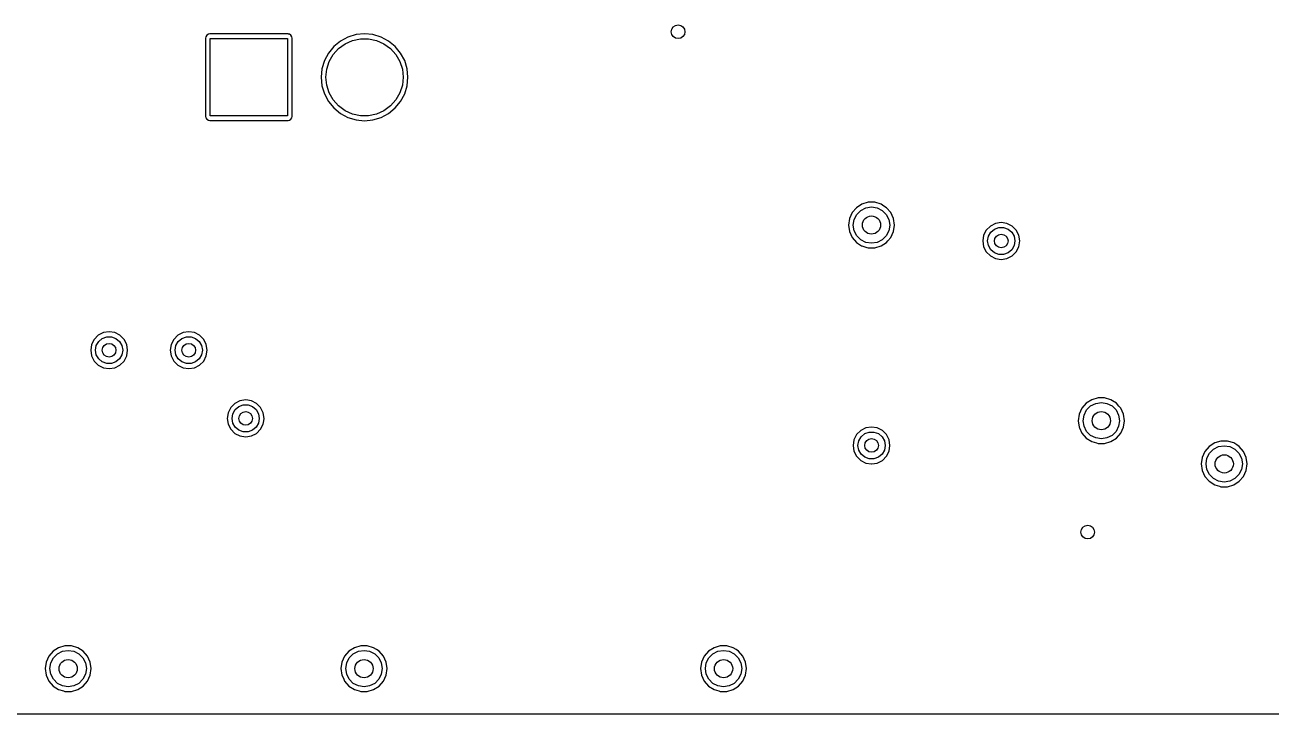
# Model space of a CAD drawing. Extents: x 107 to 211, y -135 to -72.
# Drawn here: x 158.65 to 186.03, y -135.5 to -120.35 of the extents above; entities that cross this region are included whole.
import ezdxf

# ---------------------------------------------------------------- set-up
doc = ezdxf.new("R2010")
doc.units = 0
doc.layers.add('BLACK', color=7, linetype='CONTINUOUS')

msp = doc.modelspace()

# ---------------------------------------------------------------- linework, layer by layer
at = {"layer": 'BLACK', "linetype": 'CONTINUOUS'}
for p, q in [((162.626281, -120.610788), (162.620451, -120.640102)), ((162.620451, -120.640102), (162.620451, -122.359897)), ((162.626282, -120.610786), (162.626281, -120.610788)), ((162.648493, -120.577543), (162.626282, -120.610786)), ((162.648496, -120.57754), (162.648493, -120.577543)), ((162.681735, -120.555331), (162.648496, -120.57754)), ((162.711053, -120.5495), (162.681735, -120.555331)), ((164.430848, -120.5495), (162.711053, -120.5495)), ((162.720951, -122.35), (162.720951, -120.65)), ((162.720951, -120.65), (164.420951, -120.65)), ((164.420951, -120.65), (164.420951, -122.35)), ((164.43085, -120.5495), (164.430848, -120.5495)), ((164.44251, -120.551819), (164.43085, -120.5495)), ((164.460162, -120.55533), (164.44251, -120.551819)), ((164.460164, -120.555331), (164.460162, -120.55533)), ((164.493407, -120.577542), (164.460164, -120.555331)), ((164.49341, -120.577545), (164.493407, -120.577542)), ((164.515619, -120.610784), (164.49341, -120.577545)), ((164.515619, -120.610786), (164.515619, -120.610784)), ((164.51562, -120.610787), (164.515619, -120.610786)), ((164.52145, -120.640102), (164.51562, -120.610787)), ((164.52145, -121.5), (164.52145, -120.640102)), ((165.580324, -120.705865), (165.435594, -120.824643)), ((165.580333, -120.705859), (165.580324, -120.705865)), ((165.745445, -120.617605), (165.580333, -120.705859)), ((165.685951, -120.763878), (165.848287, -120.691602)), ((165.924618, -120.563253), (165.745445, -120.617605)), ((165.848287, -120.691602), (166.022102, -120.654656)), ((166.110951, -120.544901), (165.924618, -120.563253)), ((166.022102, -120.654656), (166.1998, -120.654656)), ((166.297283, -120.563253), (166.110951, -120.544901)), ((166.1998, -120.654656), (166.373615, -120.691602)), ((166.476456, -120.617605), (166.297283, -120.563253)), ((166.373615, -120.691602), (166.535951, -120.763878)), ((166.641568, -120.705859), (166.476456, -120.617605)), ((166.641573, -120.705862), (166.641568, -120.705859)), ((166.641576, -120.705864), (166.641573, -120.705862)), ((166.786308, -120.824643), (166.641576, -120.705864)), ((165.31681, -120.969382), (165.228556, -121.134494)), ((165.316816, -120.969373), (165.31681, -120.969382)), ((165.435594, -120.824643), (165.316816, -120.969373)), ((165.334437, -121.154274), (165.423287, -121.000383)), ((165.423287, -121.000383), (165.54219, -120.868327)), ((165.54219, -120.868327), (165.685951, -120.763878)), ((166.535951, -120.763878), (166.679712, -120.868327)), ((166.679712, -120.868327), (166.798615, -121.000383)), ((166.905087, -120.969375), (166.786308, -120.824643)), ((166.798615, -121.000383), (166.887465, -121.154274)), ((166.905089, -120.96938), (166.905087, -120.969375)), ((166.905091, -120.969382), (166.905089, -120.96938)), ((166.993345, -121.134494), (166.905091, -120.969382)), ((165.228556, -121.134494), (165.174204, -121.313667)), ((165.279526, -121.323275), (165.334437, -121.154274)), ((166.887465, -121.154274), (166.942376, -121.323275)), ((166.993345, -121.134496), (166.993345, -121.134494)), ((166.993347, -121.134499), (166.993345, -121.134496)), ((167.047698, -121.313669), (166.993347, -121.134499)), ((164.521451, -122.359899), (164.52145, -121.5)), ((165.174204, -121.313667), (165.155852, -121.5)), ((165.155852, -121.5), (165.174204, -121.686332)), ((165.260951, -121.5), (165.279526, -121.323275)), ((165.279526, -121.676725), (165.260951, -121.5)), ((166.942376, -121.323275), (166.960951, -121.5)), ((166.960951, -121.5), (166.942376, -121.676725)), ((167.06605, -121.5), (167.047698, -121.313669)), ((167.047698, -121.686331), (167.06605, -121.5)), ((165.174204, -121.686332), (165.228556, -121.865505)), ((165.334437, -121.845726), (165.279526, -121.676725)), ((166.942376, -121.676725), (166.887465, -121.845726)), ((166.993347, -121.865501), (167.047698, -121.686331)), ((165.228556, -121.865505), (165.31681, -122.030617)), ((165.31681, -122.030617), (165.316813, -122.030622)), ((165.316813, -122.030622), (165.316815, -122.030625)), ((165.316815, -122.030625), (165.435594, -122.175357)), ((165.423287, -121.999617), (165.334437, -121.845726)), ((165.54219, -122.131673), (165.423287, -121.999617)), ((166.798615, -121.999617), (166.679712, -122.131673)), ((166.786308, -122.175357), (166.905087, -122.030625)), ((166.887465, -121.845726), (166.798615, -121.999617)), ((166.905087, -122.030625), (166.993347, -121.865501)), ((162.620451, -122.359897), (162.626282, -122.389215)), ((164.420951, -122.35), (162.720951, -122.35)), ((164.51562, -122.389213), (164.521451, -122.359899)), ((165.435594, -122.175357), (165.580326, -122.294136)), ((165.685951, -122.236122), (165.54219, -122.131673)), ((165.580326, -122.294136), (165.580331, -122.294138)), ((165.580331, -122.294138), (165.580333, -122.29414)), ((165.580333, -122.29414), (165.745445, -122.382394)), ((165.848287, -122.308398), (165.685951, -122.236122)), ((165.745445, -122.382394), (165.745447, -122.382394)), ((165.745447, -122.382394), (165.74545, -122.382396)), ((165.74545, -122.382396), (165.92462, -122.436747)), ((166.022102, -122.345344), (165.848287, -122.308398)), ((166.1998, -122.345344), (166.022102, -122.345344)), ((166.373615, -122.308398), (166.1998, -122.345344)), ((166.297282, -122.436747), (166.476452, -122.382396)), ((166.535951, -122.236122), (166.373615, -122.308398)), ((166.476452, -122.382396), (166.641576, -122.294136)), ((166.679712, -122.131673), (166.535951, -122.236122)), ((166.641576, -122.294136), (166.786308, -122.175357)), ((162.626282, -122.389215), (162.648491, -122.422454)), ((162.648491, -122.422454), (162.648493, -122.422456)), ((162.648493, -122.422456), (162.648494, -122.422457)), ((162.648494, -122.422457), (162.681738, -122.444669)), ((162.681738, -122.444669), (162.711052, -122.4505)), ((162.711052, -122.4505), (164.430849, -122.450499)), ((164.430849, -122.450499), (164.460164, -122.444669)), ((164.460164, -122.444669), (164.460165, -122.444668)), ((164.460165, -122.444668), (164.460166, -122.444668)), ((164.460166, -122.444668), (164.493405, -122.422459)), ((164.493404, -122.422459), (164.493408, -122.422457)), ((164.493405, -122.422459), (164.493404, -122.422459)), ((164.493408, -122.422457), (164.51562, -122.389213)), ((165.92462, -122.436747), (166.110951, -122.455099)), ((166.110951, -122.455099), (166.297282, -122.436747)), ((177.039945, -124.290047), (176.918875, -124.367855)), ((177.039949, -124.290046), (177.039945, -124.290047)), ((177.178036, -124.2495), (177.039949, -124.290046)), ((177.178039, -124.2495), (177.178036, -124.2495)), ((177.321961, -124.2495), (177.178039, -124.2495)), ((177.321964, -124.2495), (177.321961, -124.2495)), ((177.46005, -124.290046), (177.321964, -124.2495)), ((177.460054, -124.290047), (177.46005, -124.290046)), ((177.524182, -124.33126), (177.460054, -124.290047)), ((176.824623, -124.476626), (176.764834, -124.607545)), ((176.918868, -124.36786), (176.824623, -124.476626)), ((176.869577, -124.626393), (176.926393, -124.514886)), ((176.918875, -124.367855), (176.918868, -124.36786)), ((176.926393, -124.514886), (177.014886, -124.426393)), ((177.014886, -124.426393), (177.126393, -124.369577)), ((177.126393, -124.369577), (177.25, -124.35)), ((177.25, -124.35), (177.373607, -124.369577)), ((177.373607, -124.369577), (177.485114, -124.426393)), ((177.485114, -124.426393), (177.573607, -124.514886)), ((177.581128, -124.367857), (177.524182, -124.33126)), ((177.573607, -124.514886), (177.630423, -124.626393)), ((177.675377, -124.476627), (177.581128, -124.367857)), ((177.735165, -124.607543), (177.675377, -124.476627)), ((176.764834, -124.607545), (176.744353, -124.75)), ((176.744353, -124.75), (176.764834, -124.892454)), ((176.85, -124.75), (176.869577, -124.626393)), ((176.869577, -124.873607), (176.85, -124.75)), ((177.630423, -124.626393), (177.65, -124.75)), ((177.65, -124.75), (177.630423, -124.873607)), ((177.755647, -124.75), (177.735165, -124.607543)), ((177.735165, -124.892457), (177.755647, -124.75)), ((179.861656, -124.771951), (179.771951, -124.861656)), ((179.974698, -124.714353), (179.861656, -124.771951)), ((179.870187, -124.907164), (179.95, -124.840192)), ((179.95, -124.840192), (180.047906, -124.804558)), ((180.1, -124.694508), (179.974698, -124.714353)), ((180.047906, -124.804558), (180.152094, -124.804558)), ((180.225301, -124.714353), (180.1, -124.694508)), ((180.152094, -124.804558), (180.25, -124.840192)), ((180.225302, -124.714353), (180.225301, -124.714353)), ((180.225304, -124.714354), (180.225302, -124.714353)), ((180.338342, -124.77195), (180.225304, -124.714354)), ((180.25, -124.840192), (180.329813, -124.907164)), ((180.42805, -124.861658), (180.338342, -124.77195)), ((176.764834, -124.892454), (176.824623, -125.023373)), ((176.824623, -125.023373), (176.918868, -125.132139)), ((176.926393, -124.985114), (176.869577, -124.873607)), ((177.014886, -125.073607), (176.926393, -124.985114)), ((177.126393, -125.130423), (177.014886, -125.073607)), ((177.485114, -125.073607), (177.373607, -125.130423)), ((177.573607, -124.985114), (177.485114, -125.073607)), ((177.630423, -124.873607), (177.573607, -124.985114)), ((177.581128, -125.132143), (177.60898, -125.1)), ((177.60898, -125.1), (177.675377, -125.023373)), ((177.675377, -125.023373), (177.735165, -124.892457)), ((179.714353, -124.974698), (179.694508, -125.1)), ((179.694508, -125.1), (179.714353, -125.225301)), ((179.771951, -124.861656), (179.714353, -124.974698)), ((179.8, -125.1), (179.818092, -124.997394)), ((179.818092, -125.202606), (179.8, -125.1)), ((179.818092, -124.997394), (179.870187, -124.907164)), ((180.329813, -124.907164), (180.381908, -124.997394)), ((180.381908, -124.997394), (180.4, -125.1)), ((180.4, -125.1), (180.381908, -125.202606)), ((180.485646, -124.974696), (180.42805, -124.861658)), ((180.505492, -125.1), (180.485646, -124.974696)), ((180.485646, -125.225304), (180.505492, -125.1)), ((176.918868, -125.132139), (176.918869, -125.13214)), ((176.918869, -125.13214), (176.918872, -125.132143)), ((176.918872, -125.132143), (177.011474, -125.191654)), ((177.011474, -125.191654), (177.033646, -125.205904)), ((177.033646, -125.205904), (177.039947, -125.209953)), ((177.039947, -125.209953), (177.146403, -125.241211)), ((177.25, -125.15), (177.126393, -125.130423)), ((177.146403, -125.241211), (177.178035, -125.250499)), ((177.178035, -125.250499), (177.178037, -125.2505)), ((177.178037, -125.2505), (177.178039, -125.2505)), ((177.178039, -125.2505), (177.321963, -125.2505)), ((177.373607, -125.130423), (177.25, -125.15)), ((177.321963, -125.2505), (177.321964, -125.250499)), ((177.321964, -125.250499), (177.460053, -125.209953)), ((177.460053, -125.209953), (177.581128, -125.132143)), ((179.714353, -125.225301), (179.714353, -125.225302)), ((179.714353, -125.225302), (179.714354, -125.225304)), ((179.714354, -125.225304), (179.77195, -125.338342)), ((179.77195, -125.338342), (179.861658, -125.42805)), ((179.870187, -125.292836), (179.818092, -125.202606)), ((179.95, -125.359808), (179.870187, -125.292836)), ((180.047906, -125.395442), (179.95, -125.359808)), ((180.152094, -125.395442), (180.047906, -125.395442)), ((180.25, -125.359808), (180.152094, -125.395442)), ((180.329813, -125.292836), (180.25, -125.359808)), ((180.381908, -125.202606), (180.329813, -125.292836)), ((180.338342, -125.42805), (180.42805, -125.338342)), ((180.42805, -125.338342), (180.485646, -125.225304)), ((179.861658, -125.42805), (179.974696, -125.485646)), ((179.974696, -125.485646), (180.1, -125.505492)), ((180.1, -125.505492), (180.225304, -125.485646)), ((180.225304, -125.485646), (180.338342, -125.42805)), ((160.171951, -127.261656), (160.114353, -127.374698)), ((160.261656, -127.171951), (160.171951, -127.261656)), ((160.218092, -127.397394), (160.270187, -127.307164)), ((160.374698, -127.114353), (160.261656, -127.171951)), ((160.270187, -127.307164), (160.35, -127.240192)), ((160.35, -127.240192), (160.447906, -127.204558)), ((160.5, -127.094508), (160.374698, -127.114353)), ((160.447906, -127.204558), (160.552094, -127.204558)), ((160.625301, -127.114353), (160.5, -127.094508)), ((160.552094, -127.204558), (160.65, -127.240192)), ((160.625302, -127.114353), (160.625301, -127.114353)), ((160.625304, -127.114354), (160.625302, -127.114353)), ((160.738342, -127.17195), (160.625304, -127.114354)), ((160.65, -127.240192), (160.729813, -127.307164)), ((160.729813, -127.307164), (160.781908, -127.397394)), ((160.82805, -127.261658), (160.738342, -127.17195)), ((160.885646, -127.374696), (160.82805, -127.261658)), ((161.921951, -127.261656), (161.864353, -127.374698)), ((162.011656, -127.171951), (161.921951, -127.261656)), ((161.968092, -127.397394), (162.020187, -127.307164)), ((162.124698, -127.114353), (162.011656, -127.171951)), ((162.020187, -127.307164), (162.1, -127.240192)), ((162.1, -127.240192), (162.197906, -127.204558)), ((162.25, -127.094508), (162.124698, -127.114353)), ((162.197906, -127.204558), (162.302094, -127.204558)), ((162.375301, -127.114353), (162.25, -127.094508)), ((162.302094, -127.204558), (162.4, -127.240192)), ((162.375302, -127.114353), (162.375301, -127.114353)), ((162.375304, -127.114354), (162.375302, -127.114353)), ((162.488342, -127.17195), (162.375304, -127.114354)), ((162.4, -127.240192), (162.479813, -127.307164)), ((162.479813, -127.307164), (162.531908, -127.397394)), ((162.57805, -127.261658), (162.488342, -127.17195)), ((162.635646, -127.374696), (162.57805, -127.261658)), ((160.114353, -127.374698), (160.094508, -127.5)), ((160.094508, -127.5), (160.114353, -127.625301)), ((160.2, -127.5), (160.218092, -127.397394)), ((160.218092, -127.602606), (160.2, -127.5)), ((160.781908, -127.397394), (160.8, -127.5)), ((160.8, -127.5), (160.781908, -127.602606)), ((160.905492, -127.5), (160.885646, -127.374696)), ((160.885646, -127.625304), (160.905492, -127.5)), ((161.864353, -127.374698), (161.844508, -127.5)), ((161.844508, -127.5), (161.864353, -127.625301)), ((161.95, -127.5), (161.968092, -127.397394)), ((161.968092, -127.602606), (161.95, -127.5)), ((162.531908, -127.397394), (162.55, -127.5)), ((162.55, -127.5), (162.531908, -127.602606)), ((162.655492, -127.5), (162.635646, -127.374696)), ((162.635646, -127.625304), (162.655492, -127.5)), ((160.114353, -127.625301), (160.114353, -127.625302)), ((160.114353, -127.625302), (160.114354, -127.625304)), ((160.114354, -127.625304), (160.17195, -127.738342)), ((160.17195, -127.738342), (160.261658, -127.82805)), ((160.270187, -127.692836), (160.218092, -127.602606)), ((160.261658, -127.82805), (160.374696, -127.885646)), ((160.35, -127.759808), (160.270187, -127.692836)), ((160.447906, -127.795442), (160.35, -127.759808)), ((160.552094, -127.795442), (160.447906, -127.795442)), ((160.65, -127.759808), (160.552094, -127.795442)), ((160.625304, -127.885646), (160.738342, -127.82805)), ((160.729813, -127.692836), (160.65, -127.759808)), ((160.781908, -127.602606), (160.729813, -127.692836)), ((160.738342, -127.82805), (160.82805, -127.738342)), ((160.82805, -127.738342), (160.885646, -127.625304)), ((161.864353, -127.625301), (161.864353, -127.625302)), ((161.864353, -127.625302), (161.864354, -127.625304)), ((161.864354, -127.625304), (161.92195, -127.738342)), ((161.92195, -127.738342), (162.011658, -127.82805)), ((162.020187, -127.692836), (161.968092, -127.602606)), ((162.011658, -127.82805), (162.124696, -127.885646)), ((162.1, -127.759808), (162.020187, -127.692836)), ((162.197906, -127.795442), (162.1, -127.759808)), ((162.302094, -127.795442), (162.197906, -127.795442)), ((162.4, -127.759808), (162.302094, -127.795442)), ((162.375304, -127.885646), (162.488342, -127.82805)), ((162.479813, -127.692836), (162.4, -127.759808)), ((162.531908, -127.602606), (162.479813, -127.692836)), ((162.488342, -127.82805), (162.57805, -127.738342)), ((162.57805, -127.738342), (162.635646, -127.625304)), ((160.374696, -127.885646), (160.5, -127.905492)), ((160.5, -127.905492), (160.625304, -127.885646)), ((162.124696, -127.885646), (162.25, -127.905492)), ((162.25, -127.905492), (162.375304, -127.885646)), ((163.261656, -128.671951), (163.171951, -128.761656)), ((163.374698, -128.614353), (163.261656, -128.671951)), ((163.5, -128.594508), (163.374698, -128.614353)), ((163.625301, -128.614353), (163.5, -128.594508)), ((163.625302, -128.614353), (163.625301, -128.614353)), ((163.625304, -128.614354), (163.625302, -128.614353)), ((163.738342, -128.67195), (163.625304, -128.614354)), ((163.82805, -128.761658), (163.738342, -128.67195)), ((181.968868, -128.66786), (181.874623, -128.776626)), ((181.968875, -128.667855), (181.968868, -128.66786)), ((182.089945, -128.590047), (181.968875, -128.667855)), ((182.064886, -128.726393), (182.176393, -128.669577)), ((182.089949, -128.590046), (182.089945, -128.590047)), ((182.228036, -128.5495), (182.089949, -128.590046)), ((182.176393, -128.669577), (182.3, -128.65)), ((182.228039, -128.5495), (182.228036, -128.5495)), ((182.371961, -128.5495), (182.228039, -128.5495)), ((182.3, -128.65), (182.423607, -128.669577)), ((182.371964, -128.5495), (182.371961, -128.5495)), ((182.51005, -128.590046), (182.371964, -128.5495)), ((182.423607, -128.669577), (182.535114, -128.726393)), ((182.510054, -128.590047), (182.51005, -128.590046)), ((182.547874, -128.614353), (182.510054, -128.590047)), ((182.631128, -128.667857), (182.547874, -128.614353)), ((182.631129, -128.667859), (182.631128, -128.667857)), ((182.631131, -128.66786), (182.631129, -128.667859)), ((182.687616, -128.733048), (182.631131, -128.66786)), ((163.114353, -128.874698), (163.094508, -129)), ((163.171951, -128.761656), (163.114353, -128.874698)), ((163.2, -129), (163.218092, -128.897394)), ((163.218092, -128.897394), (163.270187, -128.807164)), ((163.270187, -128.807164), (163.35, -128.740192)), ((163.35, -128.740192), (163.447906, -128.704558)), ((163.447906, -128.704558), (163.552094, -128.704558)), ((163.552094, -128.704558), (163.65, -128.740192)), ((163.65, -128.740192), (163.729813, -128.807164)), ((163.729813, -128.807164), (163.781908, -128.897394)), ((163.781908, -128.897394), (163.8, -129)), ((163.885646, -128.874696), (163.82805, -128.761658)), ((163.905492, -129), (163.885646, -128.874696)), ((181.814834, -128.907545), (181.794353, -129.05)), ((181.874623, -128.776626), (181.814834, -128.907545)), ((181.9, -129.05), (181.919577, -128.926393)), ((181.919577, -128.926393), (181.976393, -128.814886)), ((181.976393, -128.814886), (182.064886, -128.726393)), ((182.535114, -128.726393), (182.623607, -128.814886)), ((182.623607, -128.814886), (182.680423, -128.926393)), ((182.680423, -128.926393), (182.7, -129.05)), ((182.725377, -128.776627), (182.687616, -128.733048)), ((182.785165, -128.907543), (182.725377, -128.776627)), ((182.805647, -129.05), (182.785165, -128.907543)), ((163.094508, -129), (163.114353, -129.125301)), ((163.114353, -129.125301), (163.114353, -129.125302)), ((163.114353, -129.125302), (163.114354, -129.125304)), ((163.114354, -129.125304), (163.17195, -129.238342)), ((163.218092, -129.102606), (163.2, -129)), ((163.270187, -129.192836), (163.218092, -129.102606)), ((163.35, -129.259808), (163.270187, -129.192836)), ((163.729813, -129.192836), (163.65, -129.259808)), ((163.781908, -129.102606), (163.729813, -129.192836)), ((163.8, -129), (163.781908, -129.102606)), ((163.82805, -129.238342), (163.885646, -129.125304)), ((163.885646, -129.125304), (163.897573, -129.05)), ((163.897573, -129.05), (163.905492, -129)), ((177.125649, -129.209353), (177.012607, -129.266951)), ((177.250951, -129.189508), (177.125649, -129.209353)), ((177.376252, -129.209353), (177.250951, -129.189508)), ((177.376253, -129.209353), (177.376252, -129.209353)), ((177.376255, -129.209354), (177.376253, -129.209353)), ((177.489293, -129.26695), (177.376255, -129.209354)), ((181.794353, -129.05), (181.814834, -129.192454)), ((181.814834, -129.192454), (181.814834, -129.192455)), ((181.814834, -129.192455), (181.814835, -129.192457)), ((181.814835, -129.192457), (181.822552, -129.209354)), ((181.822552, -129.209354), (181.874623, -129.323373)), ((181.919577, -129.173607), (181.9, -129.05)), ((181.976393, -129.285114), (181.919577, -129.173607)), ((182.680423, -129.173607), (182.623607, -129.285114)), ((182.7, -129.05), (182.680423, -129.173607)), ((182.725377, -129.323373), (182.785165, -129.192457)), ((182.785165, -129.192457), (182.805647, -129.05)), ((163.17195, -129.238342), (163.261658, -129.32805)), ((163.261658, -129.32805), (163.374696, -129.385646)), ((163.447906, -129.295442), (163.35, -129.259808)), ((163.374696, -129.385646), (163.5, -129.405492)), ((163.552094, -129.295442), (163.447906, -129.295442)), ((163.5, -129.405492), (163.625304, -129.385646)), ((163.65, -129.259808), (163.552094, -129.295442)), ((163.625304, -129.385646), (163.738342, -129.32805)), ((163.738342, -129.32805), (163.82805, -129.238342)), ((176.865304, -129.469698), (176.845459, -129.595)), ((176.922902, -129.356656), (176.865304, -129.469698)), ((177.012607, -129.266951), (176.922902, -129.356656)), ((176.950951, -129.595), (176.969043, -129.492394)), ((176.969043, -129.492394), (177.021138, -129.402164)), ((177.021138, -129.402164), (177.100951, -129.335192)), ((177.100951, -129.335192), (177.198857, -129.299558)), ((177.198857, -129.299558), (177.303045, -129.299558)), ((177.303045, -129.299558), (177.400951, -129.335192)), ((177.400951, -129.335192), (177.480764, -129.402164)), ((177.480764, -129.402164), (177.532859, -129.492394)), ((177.579001, -129.356658), (177.489293, -129.26695)), ((177.532859, -129.492394), (177.550951, -129.595)), ((177.636597, -129.469696), (177.579001, -129.356658)), ((177.656443, -129.595), (177.636597, -129.469696)), ((181.874623, -129.323373), (181.968868, -129.432139)), ((181.968868, -129.432139), (181.968869, -129.43214)), ((181.968869, -129.43214), (181.968872, -129.432143)), ((181.968872, -129.432143), (182.089947, -129.509953)), ((182.064886, -129.373607), (181.976393, -129.285114)), ((182.176393, -129.430423), (182.064886, -129.373607)), ((182.3, -129.45), (182.176393, -129.430423)), ((182.423607, -129.430423), (182.3, -129.45)), ((182.535114, -129.373607), (182.423607, -129.430423)), ((182.510053, -129.509953), (182.631128, -129.432143)), ((182.623607, -129.285114), (182.535114, -129.373607)), ((182.631128, -129.432143), (182.725377, -129.323373)), ((184.928036, -129.4995), (184.789949, -129.540046)), ((184.928039, -129.4995), (184.928036, -129.4995)), ((185.071961, -129.4995), (184.928039, -129.4995)), ((185.071964, -129.4995), (185.071961, -129.4995)), ((185.21005, -129.540046), (185.071964, -129.4995)), ((176.845459, -129.595), (176.865304, -129.720301)), ((176.865304, -129.720301), (176.865304, -129.720302)), ((176.865304, -129.720302), (176.865305, -129.720304)), ((176.865305, -129.720304), (176.922901, -129.833342)), ((176.969043, -129.697606), (176.950951, -129.595)), ((177.021138, -129.787836), (176.969043, -129.697606)), ((177.532859, -129.697606), (177.480764, -129.787836)), ((177.550951, -129.595), (177.532859, -129.697606)), ((177.579001, -129.833342), (177.636597, -129.720304)), ((177.636597, -129.720304), (177.656443, -129.595)), ((182.089947, -129.509953), (182.192436, -129.540046)), ((182.192436, -129.540046), (182.228035, -129.550499)), ((182.228035, -129.550499), (182.228037, -129.5505)), ((182.228037, -129.5505), (182.228039, -129.5505)), ((182.228039, -129.5505), (182.371963, -129.5505)), ((182.371963, -129.5505), (182.371964, -129.550499)), ((182.371964, -129.550499), (182.510053, -129.509953)), ((184.574623, -129.726626), (184.514834, -129.857545)), ((184.668868, -129.61786), (184.574623, -129.726626)), ((184.619577, -129.876393), (184.676393, -129.764886)), ((184.668875, -129.617855), (184.668868, -129.61786)), ((184.789945, -129.540047), (184.668875, -129.617855)), ((184.676393, -129.764886), (184.764886, -129.676393)), ((184.764886, -129.676393), (184.876393, -129.619577)), ((184.789949, -129.540046), (184.789945, -129.540047)), ((184.876393, -129.619577), (185, -129.6)), ((185, -129.6), (185.123607, -129.619577)), ((185.123607, -129.619577), (185.235114, -129.676393)), ((185.210054, -129.540047), (185.21005, -129.540046)), ((185.274182, -129.58126), (185.210054, -129.540047)), ((185.235114, -129.676393), (185.323607, -129.764886)), ((185.331128, -129.617857), (185.274182, -129.58126)), ((185.323607, -129.764886), (185.380423, -129.876393)), ((185.425377, -129.726627), (185.331128, -129.617857)), ((185.485165, -129.857543), (185.425377, -129.726627)), ((176.922901, -129.833342), (177.012609, -129.92305)), ((177.012609, -129.92305), (177.125647, -129.980646)), ((177.100951, -129.854808), (177.021138, -129.787836)), ((177.198857, -129.890442), (177.100951, -129.854808)), ((177.125647, -129.980646), (177.250951, -130.000492)), ((177.303045, -129.890442), (177.198857, -129.890442)), ((177.250951, -130.000492), (177.254057, -130)), ((177.254057, -130), (177.376255, -129.980646)), ((177.400951, -129.854808), (177.303045, -129.890442)), ((177.376255, -129.980646), (177.489293, -129.92305)), ((177.480764, -129.787836), (177.400951, -129.854808)), ((177.489293, -129.92305), (177.579001, -129.833342)), ((184.514834, -129.857545), (184.494353, -130)), ((184.494353, -130), (184.514834, -130.142454)), ((184.6, -130), (184.619577, -129.876393)), ((184.619577, -130.123607), (184.6, -130)), ((185.380423, -129.876393), (185.4, -130)), ((185.4, -130), (185.380423, -130.123607)), ((185.505647, -130), (185.485165, -129.857543)), ((185.485165, -130.142457), (185.505647, -130)), ((184.514834, -130.142454), (184.574623, -130.273373)), ((184.574623, -130.273373), (184.668868, -130.382139)), ((184.676393, -130.235114), (184.619577, -130.123607)), ((184.764886, -130.323607), (184.676393, -130.235114)), ((184.876393, -130.380423), (184.764886, -130.323607)), ((185.235114, -130.323607), (185.123607, -130.380423)), ((185.323607, -130.235114), (185.235114, -130.323607)), ((185.380423, -130.123607), (185.323607, -130.235114)), ((185.331128, -130.382143), (185.425377, -130.273373)), ((185.425377, -130.273373), (185.485165, -130.142457)), ((184.668868, -130.382139), (184.668869, -130.38214)), ((184.668869, -130.38214), (184.668872, -130.382143)), ((184.668872, -130.382143), (184.789947, -130.459953)), ((184.789947, -130.459953), (184.896403, -130.491211)), ((185, -130.4), (184.876393, -130.380423)), ((184.896403, -130.491211), (184.928035, -130.500499)), ((184.928035, -130.500499), (184.928037, -130.5005)), ((184.928037, -130.5005), (184.928039, -130.5005)), ((184.928039, -130.5005), (185.071963, -130.5005)), ((185.123607, -130.380423), (185, -130.4)), ((185.071963, -130.5005), (185.071964, -130.500499)), ((185.071964, -130.500499), (185.210053, -130.459953)), ((185.210053, -130.459953), (185.331128, -130.382143)), ((159.268868, -134.11786), (159.174623, -134.226626)), ((159.268875, -134.117855), (159.268868, -134.11786)), ((159.389945, -134.040047), (159.268875, -134.117855)), ((159.364886, -134.176393), (159.476393, -134.119577)), ((159.389949, -134.040046), (159.389945, -134.040047)), ((159.528036, -133.9995), (159.389949, -134.040046)), ((159.476393, -134.119577), (159.6, -134.1)), ((159.528039, -133.9995), (159.528036, -133.9995)), ((159.671961, -133.9995), (159.528039, -133.9995)), ((159.6, -134.1), (159.723607, -134.119577)), ((159.671964, -133.9995), (159.671961, -133.9995)), ((159.81005, -134.040046), (159.671964, -133.9995)), ((159.723607, -134.119577), (159.835114, -134.176393)), ((159.810054, -134.040047), (159.81005, -134.040046)), ((159.874182, -134.08126), (159.810054, -134.040047)), ((159.931128, -134.117857), (159.874182, -134.08126)), ((160.025377, -134.226627), (159.931128, -134.117857)), ((165.768868, -134.11786), (165.674623, -134.226626)), ((165.768875, -134.117855), (165.768868, -134.11786)), ((165.889945, -134.040047), (165.768875, -134.117855)), ((165.864886, -134.176393), (165.976393, -134.119577)), ((165.889949, -134.040046), (165.889945, -134.040047)), ((166.028036, -133.9995), (165.889949, -134.040046)), ((165.976393, -134.119577), (166.1, -134.1)), ((166.028039, -133.9995), (166.028036, -133.9995)), ((166.171961, -133.9995), (166.028039, -133.9995)), ((166.1, -134.1), (166.223607, -134.119577)), ((166.171964, -133.9995), (166.171961, -133.9995)), ((166.31005, -134.040046), (166.171964, -133.9995)), ((166.223607, -134.119577), (166.335114, -134.176393)), ((166.310054, -134.040047), (166.31005, -134.040046)), ((166.374182, -134.08126), (166.310054, -134.040047)), ((166.431128, -134.117857), (166.374182, -134.08126)), ((166.525377, -134.226627), (166.431128, -134.117857)), ((173.668868, -134.11786), (173.574623, -134.226626)), ((173.668875, -134.117855), (173.668868, -134.11786)), ((173.789945, -134.040047), (173.668875, -134.117855)), ((173.764886, -134.176393), (173.876393, -134.119577)), ((173.789949, -134.040046), (173.789945, -134.040047)), ((173.928036, -133.9995), (173.789949, -134.040046)), ((173.876393, -134.119577), (174, -134.1)), ((173.928039, -133.9995), (173.928036, -133.9995)), ((174.071961, -133.9995), (173.928039, -133.9995)), ((174, -134.1), (174.123607, -134.119577)), ((174.071964, -133.9995), (174.071961, -133.9995)), ((174.21005, -134.040046), (174.071964, -133.9995)), ((174.123607, -134.119577), (174.235114, -134.176393)), ((174.210054, -134.040047), (174.21005, -134.040046)), ((174.274182, -134.08126), (174.210054, -134.040047)), ((174.331128, -134.117857), (174.274182, -134.08126)), ((174.425377, -134.226627), (174.331128, -134.117857)), ((159.114834, -134.357545), (159.094353, -134.5)), ((159.174623, -134.226626), (159.114834, -134.357545)), ((159.2, -134.5), (159.219577, -134.376393)), ((159.219577, -134.376393), (159.276393, -134.264886)), ((159.276393, -134.264886), (159.364886, -134.176393)), ((159.835114, -134.176393), (159.923607, -134.264886)), ((159.923607, -134.264886), (159.980423, -134.376393)), ((159.980423, -134.376393), (160, -134.5)), ((160.085165, -134.357543), (160.025377, -134.226627)), ((160.105647, -134.5), (160.085165, -134.357543)), ((165.614834, -134.357545), (165.594353, -134.5)), ((165.674623, -134.226626), (165.614834, -134.357545)), ((165.7, -134.5), (165.719577, -134.376393)), ((165.719577, -134.376393), (165.776393, -134.264886)), ((165.776393, -134.264886), (165.864886, -134.176393)), ((166.335114, -134.176393), (166.423607, -134.264886)), ((166.423607, -134.264886), (166.480423, -134.376393)), ((166.480423, -134.376393), (166.5, -134.5)), ((166.585165, -134.357543), (166.525377, -134.226627)), ((166.605647, -134.5), (166.585165, -134.357543)), ((173.514834, -134.357545), (173.494353, -134.5)), ((173.574623, -134.226626), (173.514834, -134.357545)), ((173.6, -134.5), (173.619577, -134.376393)), ((173.619577, -134.376393), (173.676393, -134.264886)), ((173.676393, -134.264886), (173.764886, -134.176393)), ((174.235114, -134.176393), (174.323607, -134.264886)), ((174.323607, -134.264886), (174.380423, -134.376393)), ((174.380423, -134.376393), (174.4, -134.5)), ((174.485165, -134.357543), (174.425377, -134.226627)), ((174.505647, -134.5), (174.485165, -134.357543)), ((159.094353, -134.5), (159.114834, -134.642454)), ((159.114834, -134.642454), (159.114834, -134.642455)), ((159.114834, -134.642455), (159.114835, -134.642457)), ((159.114835, -134.642457), (159.146713, -134.712259)), ((159.219577, -134.623607), (159.2, -134.5)), ((159.276393, -134.735114), (159.219577, -134.623607)), ((159.980423, -134.623607), (159.923607, -134.735114)), ((160, -134.5), (159.980423, -134.623607)), ((160.025377, -134.773373), (160.085165, -134.642457)), ((160.085165, -134.642457), (160.105647, -134.5)), ((165.594353, -134.5), (165.614834, -134.642454)), ((165.614834, -134.642454), (165.614834, -134.642455)), ((165.614834, -134.642455), (165.614835, -134.642457)), ((165.614835, -134.642457), (165.646713, -134.712259)), ((165.719577, -134.623607), (165.7, -134.5)), ((165.776393, -134.735114), (165.719577, -134.623607)), ((166.480423, -134.623607), (166.423607, -134.735114)), ((166.5, -134.5), (166.480423, -134.623607)), ((166.525377, -134.773373), (166.585165, -134.642457)), ((166.585165, -134.642457), (166.605647, -134.5)), ((173.494353, -134.5), (173.514834, -134.642454)), ((173.514834, -134.642454), (173.514834, -134.642455)), ((173.514834, -134.642455), (173.514835, -134.642457)), ((173.514835, -134.642457), (173.546713, -134.712259)), ((173.619577, -134.623607), (173.6, -134.5)), ((173.676393, -134.735114), (173.619577, -134.623607)), ((174.380423, -134.623607), (174.323607, -134.735114)), ((174.4, -134.5), (174.380423, -134.623607)), ((174.425377, -134.773373), (174.485165, -134.642457)), ((174.485165, -134.642457), (174.505647, -134.5)), ((159.146713, -134.712259), (159.174623, -134.773373)), ((159.174623, -134.773373), (159.268868, -134.882139)), ((159.268868, -134.882139), (159.268869, -134.88214)), ((159.268869, -134.88214), (159.268872, -134.882143)), ((159.268872, -134.882143), (159.389947, -134.959953)), ((159.364886, -134.823607), (159.276393, -134.735114)), ((159.476393, -134.880423), (159.364886, -134.823607)), ((159.389947, -134.959953), (159.496403, -134.991211)), ((159.6, -134.9), (159.476393, -134.880423)), ((159.723607, -134.880423), (159.6, -134.9)), ((159.671964, -135.000499), (159.810053, -134.959953)), ((159.835114, -134.823607), (159.723607, -134.880423)), ((159.810053, -134.959953), (159.931128, -134.882143)), ((159.923607, -134.735114), (159.835114, -134.823607)), ((159.931128, -134.882143), (160.025377, -134.773373)), ((165.646713, -134.712259), (165.674623, -134.773373)), ((165.674623, -134.773373), (165.768868, -134.882139)), ((165.768868, -134.882139), (165.768869, -134.88214)), ((165.768869, -134.88214), (165.768872, -134.882143)), ((165.768872, -134.882143), (165.889947, -134.959953)), ((165.864886, -134.823607), (165.776393, -134.735114)), ((165.976393, -134.880423), (165.864886, -134.823607)), ((165.889947, -134.959953), (165.996403, -134.991211)), ((166.1, -134.9), (165.976393, -134.880423)), ((166.223607, -134.880423), (166.1, -134.9)), ((166.171964, -135.000499), (166.310053, -134.959953)), ((166.335114, -134.823607), (166.223607, -134.880423)), ((166.310053, -134.959953), (166.431128, -134.882143)), ((166.423607, -134.735114), (166.335114, -134.823607)), ((166.431128, -134.882143), (166.525377, -134.773373)), ((173.546713, -134.712259), (173.574623, -134.773373)), ((173.574623, -134.773373), (173.668868, -134.882139)), ((173.668868, -134.882139), (173.668869, -134.88214)), ((173.668869, -134.88214), (173.668872, -134.882143)), ((173.668872, -134.882143), (173.789947, -134.959953)), ((173.764886, -134.823607), (173.676393, -134.735114)), ((173.876393, -134.880423), (173.764886, -134.823607)), ((173.789947, -134.959953), (173.896403, -134.991211)), ((174, -134.9), (173.876393, -134.880423)), ((174.123607, -134.880423), (174, -134.9)), ((174.071964, -135.000499), (174.210053, -134.959953)), ((174.235114, -134.823607), (174.123607, -134.880423)), ((174.210053, -134.959953), (174.331128, -134.882143)), ((174.323607, -134.735114), (174.235114, -134.823607)), ((174.331128, -134.882143), (174.425377, -134.773373)), ((159.496403, -134.991211), (159.528035, -135.000499)), ((159.528035, -135.000499), (159.528037, -135.0005)), ((159.528037, -135.0005), (159.528039, -135.0005)), ((159.528039, -135.0005), (159.671963, -135.0005)), ((159.671963, -135.0005), (159.671964, -135.000499)), ((165.996403, -134.991211), (166.028035, -135.000499)), ((166.028035, -135.000499), (166.028037, -135.0005)), ((166.028037, -135.0005), (166.028039, -135.0005)), ((166.028039, -135.0005), (166.171963, -135.0005)), ((166.171963, -135.0005), (166.171964, -135.000499)), ((173.896403, -134.991211), (173.928035, -135.000499)), ((173.928035, -135.000499), (173.928037, -135.0005)), ((173.928037, -135.0005), (173.928039, -135.0005)), ((173.928039, -135.0005), (174.071963, -135.0005)), ((174.071963, -135.0005), (174.071964, -135.000499)), ((207.249088, -135.4995), (110.750912, -135.4995))]:
    msp.add_line(p, q, dxfattribs=at)
at = {"layer": 'BLACK'}
for centre, radius in [((173, -120.5), 0.15), ((177.25, -124.75), 0.2), ((180.1, -125.1), 0.15), ((160.5, -127.5), 0.15), ((162.25, -127.5), 0.15), ((163.5, -129), 0.15), ((182.3, -129.05), 0.2), ((177.250951, -129.595), 0.15), ((185, -130), 0.2), ((182, -131.5), 0.15), ((159.6, -134.5), 0.2), ((166.1, -134.5), 0.2), ((174, -134.5), 0.2)]:
    msp.add_circle(centre, radius, dxfattribs=at)

doc.saveas('drawing.dxf')
